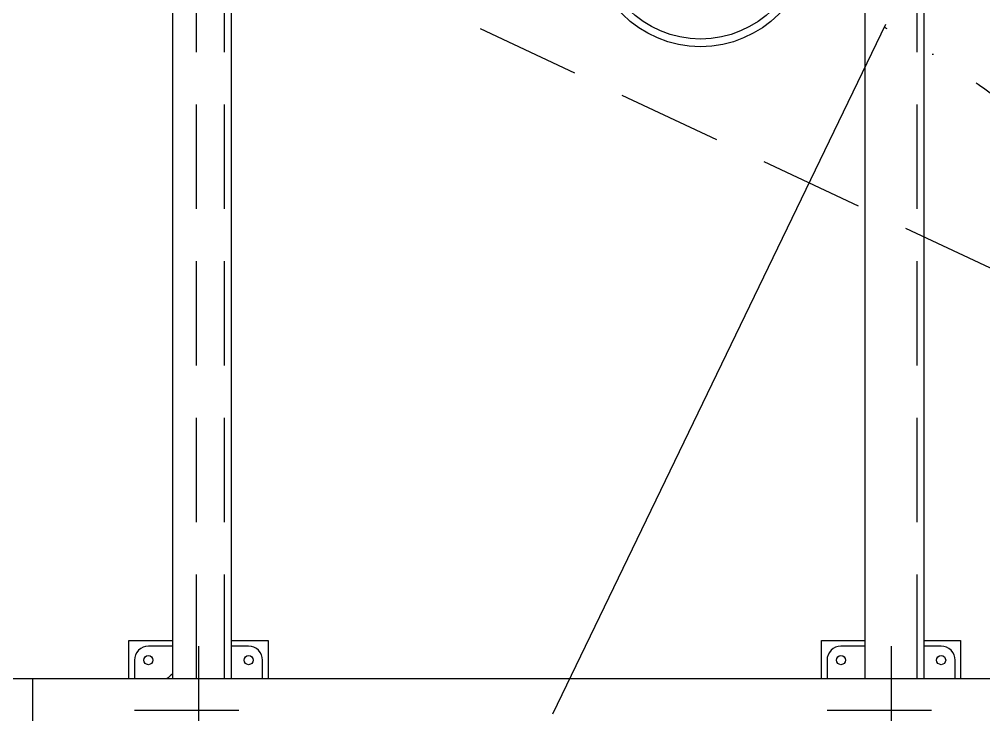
# Model space of a CAD drawing. Extents: x 33214 to 95067, y 8279 to 51908.
# Drawn here: x 42548 to 43934, y 22841 to 23839 of the extents above; entities that cross this region are included whole.
import ezdxf

# ---------------------------------------------------------------- set-up
doc = ezdxf.new("R2010")
doc.units = 0
doc.header["$LTSCALE"] = 300
doc.header["$MEASUREMENT"] = 0
for name, pattern in [('DASHDOT', [1, 0.5, -0.25, 0, -0.25]), ('DASHED', [0.75, 0.5, -0.25]), ('PHANTOM', [2.1, 1.25, -0.2, 0.125, -0.2, 0.125, -0.2]), ('SNT-025', [0.74, 0.4, -0.17, 0, -0.17])]:
    doc.linetypes.add(name, pattern=pattern)
doc.layers.get('0').update_dxf_attribs({"linetype": 'CONTINUOUS'})
for name, color, linetype in [('GENERATORSETT', 1, 'CONTINUOUS'), ('S0CO2', 2, 'CONTINUOUS'), ('S0CO3', 3, 'CONTINUOUS'), ('S0PH1', 1, 'PHANTOM'), ('Tanks', 9, 'CONTINUOUS')]:
    doc.layers.add(name, color=color, linetype=linetype)

# ---------------------------------------------------------------- blocks, each defined once
blk = doc.blocks.new('below 1-deck')
at = {"linetype": 'DASHED'}
for p, q in [((10000, 1875), (14000, 0)), ((10000, -3525), (10000, 1875))]:
    blk.add_line(p, q, dxfattribs=at)
blk = doc.blocks.new('GENERATOR-BORDE')
at = {"layer": 'GENERATORSETT'}
for radius in [158.8, 147.8]:
    blk.add_circle((-1726.9, -480.9), radius, dxfattribs=at)
blk = doc.blocks.new('GENERATOR-CENTER')
at = {"layer": 'GENERATORSETT'}
for p, q in [((-1913.3, 700), (-1434.6, 1690.4)), ((274.4, 750), (-3075.6, 750)), ((-2660.6, 750), (-2660.6, -750))]:
    blk.add_line(p, q, dxfattribs=at)
at = {"layer": 'GENERATORSETT', "linetype": 'DASHDOT'}
blk.add_arc((-1913.3, 750), 1050, 357.2706, 63.0168, dxfattribs=at)
blk = doc.blocks.new('motorfundament')
at = {"layer": 'S0CO3', "linetype": 'Continuous'}
for p, q in [((2465.4, 1821.8), (2465.4, 750)), ((2550.4, 750), (2550.4, 1795.1)), ((3460.4, 1717.2), (3460.4, 750)), ((3545.4, 750), (3545.4, 1709.2)), ((5178, 750), (1828, 750))]:
    blk.add_line(p, q, dxfattribs=at)
at = {"layer": 'S0CO3', "linetype": 'DASHED'}
for p, q in [((2540.4, 750), (2540.4, 1796.1)), ((3535.4, 750), (3535.4, 1706.8))]:
    blk.add_line(p, q, dxfattribs=at)
at = {"layer": 'S0CO3', "linetype": 'Continuous'}
for points in [[(2402.9, 750), (2402.9, 805), (2465.4, 805)], [(2550.4, 805), (2602.9, 805), (2602.9, 750)], [(3397.9, 750), (3397.9, 805), (3460.4, 805)], [(3545.4, 805), (3597.9, 805), (3597.9, 750)]]:
    blk.add_lwpolyline(points, dxfattribs=at)
for points in [[(2465.4, 797), (2430.9, 797, 0.414214), (2410.9, 777), (2410.9, 750)], [(2594.9, 750), (2594.9, 777, 0.414214), (2574.9, 797), (2550.4, 797)], [(3460.4, 797), (3425.9, 797, 0.414214), (3405.9, 777), (3405.9, 750)], [(3589.9, 750), (3589.9, 777, 0.414214), (3569.9, 797), (3545.4, 797)]]:
    blk.add_lwpolyline(points, format="xyb", dxfattribs=at)
for centre in [(2430.9, 777), (2574.9, 777), (3425.9, 777), (3569.9, 777)]:
    blk.add_circle(centre, 6.5, dxfattribs=at)
blk.add_arc((2502.9, 705), 64, 125.8692, 135.3217, dxfattribs=at)
at = {"layer": 'S0PH1', "linetype": 'DASHDOT'}
for p, q in [((2502.9, 797), (2502.9, 613)), ((3497.9, 797), (3497.9, 613)), ((2410.9, 705), (2594.9, 705)), ((3405.9, 705), (3589.9, 705))]:
    blk.add_line(p, q, dxfattribs=at)

msp = doc.modelspace()

# ---------------------------------------------------------------- block references
at = {"layer": 'GENERATORSETT', "linetype": 'SNT-025'}
for name, p in [('GENERATOR-BORDE', (45253.8, 24439.6)), ('GENERATOR-CENTER', (45227.7, 22142))]:
    msp.add_blockref(name, p, dxfattribs=at)
at = {"layer": 'S0CO2', "color": 6}
msp.add_blockref('motorfundament', (40302.6, 22142), dxfattribs=at)
at = {"layer": 'Tanks'}
msp.add_blockref('below 1-deck', (32802.6, 22142), dxfattribs=at)

doc.saveas('drawing.dxf')
